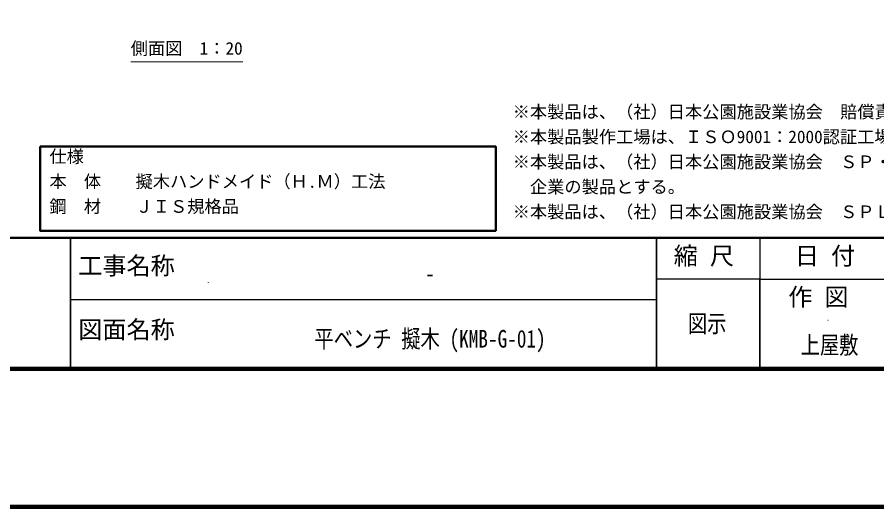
# Model space of a CAD drawing. Units: millimetres at full size, sheet at 1:20; details may follow other scales. Extents: x 0 to 8400, y 0 to 5940.
# Drawn here: x 4424 to 6918, y 0 to 1420 of the extents above; entities that cross this region are included whole.
import ezdxf
from ezdxf.enums import TextEntityAlignment as Align

# ---------------------------------------------------------------- set-up
doc = ezdxf.new("R2010")
doc.units = ezdxf.units.MM
doc.header["$LTSCALE"] = 20
doc.linetypes.add('USER1', pattern=[12.525, 0.025, -12.5])
doc.layers.add('D-DOC\u3000文章(説明、指示、参照事項等)', color=7, linetype='Continuous')
for name, color, linetype, lineweight in [('D-STR-HTXT\u3000旗上げ', 7, 'Continuous', 13), ('D-TTL-FRAM\u3000タイトル枠、凡例図枠', 2, 'Continuous', 50), ('D-TTL-LINE\u3000区切り線、罫線', 7, 'Continuous', 25), ('D-TTL-TXT\u3000文字列', 7, 'Continuous', 13), ('D-TTL\u3000外枠', 2, 'Continuous', 140)]:
    doc.layers.add(name, color=color, linetype=linetype, lineweight=lineweight)
doc.styles.add('ＭＳ ゴシック', font='')
doc.styles.get('ＭＳ ゴシック').set_extended_font_data('MS Gothic')

msp = doc.modelspace()

# ---------------------------------------------------------------- linework, layer by layer
at = {"layer": 'D-STR-HTXT\u3000旗上げ'}
msp.add_line((4753.54, 1290.15), (5078.54, 1290.15), dxfattribs=at)
at = {"layer": 'D-TTL-FRAM\u3000タイトル枠、凡例図枠'}
for points in [[(4490.5, 1044.76), (5812.72, 1044.76), (5812.72, 800.63), (4490.5, 800.63)], [(400, 400), (8000, 400), (8000, 780), (400, 780)]]:
    msp.add_lwpolyline(points, close=True, dxfattribs=at)
at = {"layer": 'D-TTL-LINE\u3000区切り線、罫線', "linetype": 'USER1'}
for p, q in [((4979.22, 400), (4979.22, 780)), ((7779.22, 540), (6579.22, 540))]:
    msp.add_line(p, q, dxfattribs=at)
at = {"layer": 'D-TTL-LINE\u3000区切り線、罫線'}
for p, q in [((6579.22, 660), (6279.22, 660)), ((6279.22, 600), (4579.22, 600))]:
    msp.add_line(p, q, dxfattribs=at)
for points in [[(2979.22, 780), (4579.22, 780), (4579.22, 400), (2979.22, 400)], [(4579.22, 780), (6279.22, 780), (6279.22, 400), (4579.22, 400)], [(6279.22, 780), (6579.22, 780), (6579.22, 400), (6279.22, 400)], [(6579.22, 660), (7779.22, 660), (7779.22, 780), (6579.22, 780)], [(6579.22, 660), (6979.22, 660), (6979.22, 400), (6579.22, 400)]]:
    msp.add_lwpolyline(points, close=True, dxfattribs=at)
at = {"layer": 'D-TTL\u3000外枠'}
for points in [[(0, 0), (8400, 0), (8400, 5940), (0, 5940)], [(400, 400), (8000, 400), (8000, 5540), (400, 5540)]]:
    msp.add_lwpolyline(points, close=True, dxfattribs=at)

# ---------------------------------------------------------------- texts
at = {"layer": 'D-DOC\u3000文章(説明、指示、参照事項等)', "style": 'ＭＳ ゴシック'}
for s, p in [('※本製品は、（社）日本公園施設業協会\u3000賠償責任保険加入製品とする。', (5861.79, 1163.78)), ('※本製品製作工場は、ＩＳＯ9001：2000認証工場とする。', (5861.79, 1091.3)), ('仕様', (4517.58, 1034.35)), ('※本製品は、（社）日本公園施設業協会\u3000ＳＰ・ＳＰＬマーク表示認定', (5861.79, 1018.81)), ('本\u3000体\u3000\u3000擬木ハンドメイド（Ｈ.Ｍ）工法', (4517.58, 961.87)), ('\u3000企業の製品とする。', (5861.79, 946.33)), ('鋼\u3000材\u3000\u3000ＪＩＳ規格品\u3000', (4517.58, 889.38)), ('※本製品は、（社）日本公園施設業協会\u3000ＳＰＬマークを表示する。', (5861.79, 873.85))]:
    msp.add_text(s, height=36.66, dxfattribs=at).set_placement(p, align=Align.TOP_LEFT)
at = {"layer": 'D-STR-HTXT\u3000旗上げ', "style": 'ＭＳ ゴシック'}
msp.add_text('側面図\u30001：20', height=36.66, dxfattribs=at).set_placement((4753.54, 1300.15), align=Align.BOTTOM_LEFT)
at = {"layer": 'D-TTL-TXT\u3000文字列', "style": 'ＭＳ ゴシック'}
for s, p in [('縮 尺', (6329.13, 686.87)), ('日 付', (6680.62, 686.87)), ('工事名称', (4601.25, 658.17)), ('作 図', (6661.46, 567.22)), ('図面名称', (4601.25, 472.96))]:
    msp.add_text(s, height=51.32, dxfattribs=at).set_placement(p, align=Align.BOTTOM_LEFT)
at = {"layer": 'D-TTL-TXT\u3000文字列', "style": 'ＭＳ ゴシック', "width": 0.8}
for s, p in [('-', (5622.08, 635.76)), ('図示', (6426.22, 490.36)), ('平ベンチ 擬木 (KMB-G-01)', (5622.08, 446.24)), ('上屋敷', (6781.24, 428.1))]:
    msp.add_text(s, height=51.32, dxfattribs=at).set_placement(p, align=Align.BOTTOM_CENTER)

doc.saveas('drawing.dxf')
